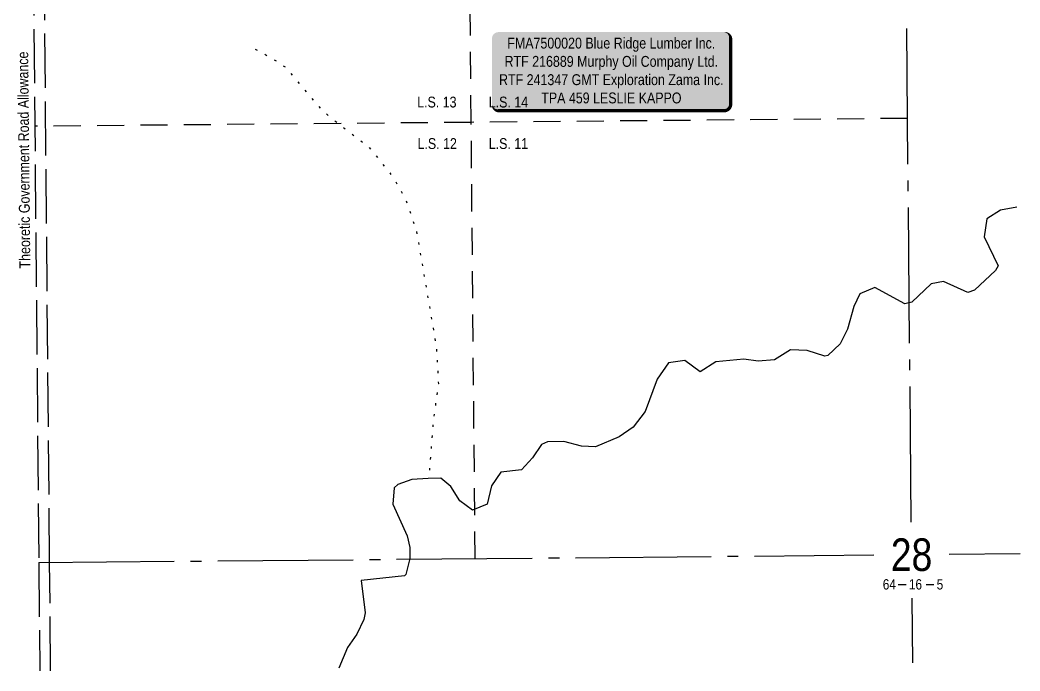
# Model space of a CAD drawing. Extents: x 538089 to 546766, y 6046620 to 6052605.
# Drawn here: x 540702 to 541624, y 6046700 to 6047300 of the extents above; entities that cross this region are included whole.
import ezdxf
from ezdxf.enums import TextEntityAlignment as Align

# ---------------------------------------------------------------- set-up
doc = ezdxf.new("R2010")
doc.units = 0
doc.header["$LTSCALE"] = 5
for name, pattern in [('foc-LSD', [8, 5, -3]), ('foc-QUARTERLINE', [33, 25, -3, 2, -3]), ('foc-UNSURVEYED', [12.5, 10, -2.5]), ('foc-WHEELTRACKS', [2, 0.4, -1.6])]:
    doc.linetypes.add(name, pattern=pattern)
for name, color, linetype in [('10', 1, 'Continuous'), ('9', 3, 'Continuous'), ('AS-SURFACE IMPACT', 7, 'Continuous'), ('L-QSEC', 8, 'foc-QUARTERLINE'), ('L-ROAD-T', 7, 'Continuous'), ('L-SECLBL', 7, 'Continuous'), ('L-SECTION-LSD', 7, 'foc-LSD'), ('L-USEC', 7, 'foc-UNSURVEYED'), ('T-CREEK', 160, 'Continuous'), ('T-WATER-P3', 160, 'foc-WHEELTRACKS')]:
    doc.layers.add(name, color=color, linetype=linetype)
doc.styles.add('100L', font='ARIALN.TTF', dxfattribs={"height": 11})
doc.styles.add('80', font='ARIALN.TTF', dxfattribs={"height": 10})
doc.styles.add('80L', font='ARIALN.TTF', dxfattribs={"height": 10})
doc.styles.add('foc-LtypeFont', font='ARIALN.TTF', dxfattribs={"height": 7.35})
doc.styles.add('SIMPLEX', font='ARIALN.TTF')
doc.linetypes.add('foc-TOPO-flowdirection-NOLINE', pattern='A,0,[">",foc-LtypeFont,S=0.3,R=0,X=0,Y=-0.945],-20,[">",foc-LtypeFont,S=0.3,R=0,X=0,Y=-0.945],0', length=20)

# ---------------------------------------------------------------- blocks, each defined once
blk = doc.blocks.new('L-SECLBL')
at = {"layer": '9', "color": 7}
for p, q in [((-5.08, -27.83), (-12.29, -27.83)), ((20.7, -27.83), (13.5, -27.83))]:
    blk.add_line(p, q, dxfattribs=at)
at = {"layer": '10', "color": 2, "style": 'SIMPLEX'}
blk.add_attdef('SEC', text='', height=30, dxfattribs=at).set_placement((0, 0), align=Align.MIDDLE)
at = {"layer": '10', "color": 5, "style": '80L'}
blk.add_attdef('TWP', text='', height=9.5, dxfattribs=at).set_placement((-14.43, -27.37), align=Align.MIDDLE_RIGHT)
blk.add_attdef('RGE', text='', height=9.5, dxfattribs=at).set_placement((3.62, -27.37), align=Align.MIDDLE_CENTER)
blk.add_attdef('MER', text='', height=9.5, dxfattribs=at).set_placement((23.17, -27.37), align=Align.MIDDLE_LEFT)
blk = doc.blocks.new('*U505')
h = blk.add_hatch(color=255)
edge = h.paths.add_edge_path()
edge.add_line((-104, -37), (104, -37))
edge.add_arc((104, -31), 6, 270, 360)
edge.add_line((110, -31), (110, 29.5))
edge.add_arc((104, 29.5), 6, 0, 90)
edge.add_line((104, 35.5), (-104, 35.5))
edge.add_arc((-104, 29.5), 6, 90, 180)
edge.add_line((-110, 29.5), (-110, -31))
edge.add_arc((-104, -31), 6, 180, 270)
at = {"color": 44, "flags": 128}
blk.add_lwpolyline([(-104, -37, 3, 3, 0), (104, -37, 3, 3, 0.414214), (110, -31, 3, 3, 0), (110, 29.5, 3, 0, 0.414214), (104, 35.5, 0, 0, 0), (-104, 35.5, 0, 0, 0.414214), (-110, 29.5, 0, 0, 0), (-110, -31, 0, 3, 0.414214)], format="xyseb", close=True, dxfattribs=at)
at = {"color": 44, "style": '80'}
blk.add_attdef('ENTER_TEXT_001', (-35.99, -5), '', height=10, dxfattribs=at)

msp = doc.modelspace()

# ---------------------------------------------------------------- linework, layer by layer
at = {"layer": 'L-QSEC'}
for p, q in [((541523.527, 6046837.417), (541516.431, 6047611.621)), ((540719.082, 6046800.161), (541489.117, 6046807.105)), ((541558.397, 6046807.73), (541623.798, 6046808.319)), ((541524.169, 6046767.42), (541524.717, 6046707.542))]:
    msp.add_line(p, q, dxfattribs=at)
at = {"layer": 'L-SECTION-LSD', "flags": 128}
for points in [[(541117.792, 6047205.899), (541114.143, 6047608.008)], [(541520.117, 6047209.519), (541117.792, 6047205.899)], [(541121.442, 6046803.79), (541117.792, 6047205.899)]]:
    msp.add_lwpolyline(points, dxfattribs=at)
at = {"layer": 'L-USEC'}
for p, q in [((540711.854, 6047604.396), (540719.082, 6046800.161)), ((540729.121, 6046800.253), (540721.893, 6047604.486)), ((540719.082, 6046800.161), (540719.981, 6046700.168)), ((540730.02, 6046700.258), (540729.121, 6046800.253))]:
    msp.add_line(p, q, dxfattribs=at)
at = {"layer": 'T-CREEK', "linetype": 'foc-TOPO-flowdirection-NOLINE', "flags": 128}
msp.add_lwpolyline([(541620.871, 6047127.619), (541605.82, 6047124.799), (541593.241, 6047116.952), (541590.878, 6047100.297), (541603.792, 6047073.698), (541601.316, 6047069.445), (541581.969, 6047051.31), (541575.666, 6047049.183), (541553.317, 6047059.143), (541542.038, 6047057.138), (541524.161, 6047040.239), (541517.605, 6047038.705), (541489.925, 6047053.692), (541476.133, 6047047.691), (541470.446, 6047036.094), (541464.768, 6047015.106), (541458.107, 6047001.621), (541446.64, 6046991.009), (541443.901, 6046990.286), (541427.413, 6046995.709), (541412.347, 6046996.235), (541397.355, 6046987.028), (541382.421, 6046985.784), (541369.297, 6046987.565), (541343.314, 6046985.189), (541328.885, 6046975.826), (541314.793, 6046986.399), (541299.734, 6046984.172), (541289.252, 6046969.137), (541278.158, 6046939.407), (541267.226, 6046924.873), (541254.25, 6046916.118), (541232.298, 6046906.732), (541219.637, 6046907.451), (541203.114, 6046911.855), (541188.022, 6046911.469), (541182.51, 6046908.852), (541174.411, 6046896.557), (541164.184, 6046885.537), (541144.997, 6046883.398), (541136.656, 6046870.936), (541132.453, 6046853.859), (541118.918, 6046848.447), (541107.21, 6046856.92), (541098.925, 6046870.266), (541089.698, 6046877.839), (541078.115, 6046877.714), (541062.936, 6046876.787), (541050.222, 6046872.111), (541046.824, 6046868.856), (541045.633, 6046853.92), (541058.808, 6046824.721), (541061.303, 6046814.009), (541061.241, 6046803.941), (541057.475, 6046788.984), (541056.35, 6046787.766), (541016.296, 6046783.645), (541020.04, 6046753.689), (541018.882, 6046747.752), (541012.3, 6046734.268), (541003.736, 6046721.689), (540995.86, 6046702.695)], dxfattribs=at)
at = {"layer": 'T-CREEK', "flags": 128}
msp.add_lwpolyline([(541620.871, 6047127.619), (541605.82, 6047124.799), (541593.241, 6047116.952), (541590.878, 6047100.297), (541603.792, 6047073.698), (541601.316, 6047069.445), (541581.969, 6047051.31), (541575.666, 6047049.183), (541553.317, 6047059.143), (541542.038, 6047057.138), (541524.161, 6047040.239), (541517.605, 6047038.705), (541489.925, 6047053.692), (541476.133, 6047047.691), (541470.446, 6047036.094), (541464.768, 6047015.106), (541458.107, 6047001.621), (541446.64, 6046991.009), (541443.901, 6046990.286), (541427.413, 6046995.709), (541412.347, 6046996.235), (541397.355, 6046987.028), (541382.421, 6046985.784), (541369.297, 6046987.565), (541343.314, 6046985.189), (541328.885, 6046975.826), (541314.793, 6046986.399), (541299.734, 6046984.172), (541289.252, 6046969.137), (541278.158, 6046939.407), (541267.226, 6046924.873), (541254.25, 6046916.118), (541232.298, 6046906.732), (541219.637, 6046907.451), (541203.114, 6046911.855), (541188.022, 6046911.469), (541182.51, 6046908.852), (541174.411, 6046896.557), (541164.184, 6046885.537), (541144.997, 6046883.398), (541136.656, 6046870.936), (541132.453, 6046853.859), (541118.918, 6046848.447), (541107.21, 6046856.92), (541098.925, 6046870.266), (541089.698, 6046877.839), (541078.115, 6046877.714), (541062.936, 6046876.787), (541050.222, 6046872.111), (541046.824, 6046868.856), (541045.633, 6046853.92), (541058.808, 6046824.721), (541061.303, 6046814.009), (541061.241, 6046803.941), (541057.475, 6046788.984), (541056.35, 6046787.766), (541016.296, 6046783.645), (541020.04, 6046753.689), (541018.882, 6046747.752), (541012.3, 6046734.268), (541003.736, 6046721.689), (540995.86, 6046702.695)], dxfattribs=at)
at = {"layer": 'T-WATER-P3', "flags": 128}
msp.add_lwpolyline([(540918.761, 6047273.393), (540934.529, 6047264.798), (540947.058, 6047256.389), (540976.337, 6047221.264), (540987.301, 6047211.026), (541023.235, 6047183.264), (541041.752, 6047160.707), (541050.245, 6047147.846), (541057.251, 6047135.255), (541067.249, 6047106.423), (541085.701, 6046998.357), (541087.533, 6046964.99), (541082.604, 6046929.293), (541078.712, 6046878.13)], dxfattribs=at)

# ---------------------------------------------------------------- block references
at = {"layer": 'L-SECLBL'}
msp.add_blockref('L-SECLBL', (541523.802, 6046807.418), dxfattribs=at).add_auto_attribs({'SEC': '28', 'TWP': '64', 'RGE': '16', 'MER': '5'})

# ---------------------------------------------------------------- texts
at = {"layer": 'L-SECTION-LSD', "char_height": 9.9947, "attachment_point": 1, "style": '100L', "bg_fill": 3, "box_fill_scale": 1.5, "bg_fill_color": 256, "bg_fill_transparency": 0}
for s, width, insert in [('L.S. 14', 36.9982, (541133.99, 6047229.581)), ('L.S. 11', 36.4495, (541133.99, 6047191.316))]:
    msp.add_mtext_dynamic_manual_height_columns(s, width=width, gutter_width=55, heights=[0], dxfattribs=dict(at, insert=insert))

# ---------------------------------------------------------------- next in the draw order: block references
at = {"layer": 'AS-SURFACE IMPACT'}
ref = msp.add_blockref('*U505', (541246.957, 6047253.599), dxfattribs=dict(at, xscale=1.000506938824607, yscale=1.000506938824607, zscale=1.000506938824607))
ref.add_attrib('ENTER_TEXT_001', 'FMA7500020 Blue Ridge Lumber Inc.', (541151.077, 6047273.94), dxfattribs={"layer": '0', "color": 44, "height": 10.00507, "style": '80'})
ref.add_attrib('ENTER_TEXT_002', 'RTF 216889 Murphy Oil Company Ltd.', (541148.579, 6047257.087), dxfattribs={"layer": '0', "color": 44, "height": 10.00507, "style": '80'})
ref.add_attrib('ENTER_TEXT_003', 'RTF 241347 GMT Exploration Zama Inc.', (541143.484, 6047240.235), dxfattribs={"layer": '0', "color": 44, "height": 10.00507, "style": '80'})
ref.add_attrib('ENTER_TEXT_004', 'TPA 459 LESLIE KAPPO', (541182.392, 6047223.382), dxfattribs={"layer": '0', "color": 44, "height": 10.00507, "style": '80'})

# ---------------------------------------------------------------- next in the draw order: texts
at = {"layer": 'L-ROAD-T', "insert": (540700.33, 6047171.112), "char_height": 10, "width": 200.63581, "attachment_point": 2, "rotation": 90.576389, "style": '80L', "bg_fill": 3, "box_fill_scale": 1.15, "bg_fill_color": 256, "bg_fill_true_color": 256, "bg_fill_transparency": 0}
msp.add_mtext('Theoretic Government Road Allowance', dxfattribs=at)
at = {"layer": 'L-SECTION-LSD', "char_height": 9.99466, "attachment_point": 1, "style": '100L', "bg_fill": 3, "box_fill_scale": 1.5, "bg_fill_color": 256, "bg_fill_transparency": 0}
for s, width, insert in [('\\pi1.9074;L.S. 13', 36.83422, (541066.067, 6047229.581)), ('\\pi2.2463;L.S. 12', 37.11172, (541066.067, 6047191.316))]:
    msp.add_mtext_dynamic_manual_height_columns(s, width=width, gutter_width=55, heights=[0], dxfattribs=dict(at, insert=insert))

# ---------------------------------------------------------------- next in the draw order: linework, layer by layer
at = {"layer": 'L-SECTION-LSD', "flags": 128}
msp.add_lwpolyline([(541117.792, 6047205.899), (540715.468, 6047202.279)], dxfattribs=at)

doc.saveas('drawing.dxf')
